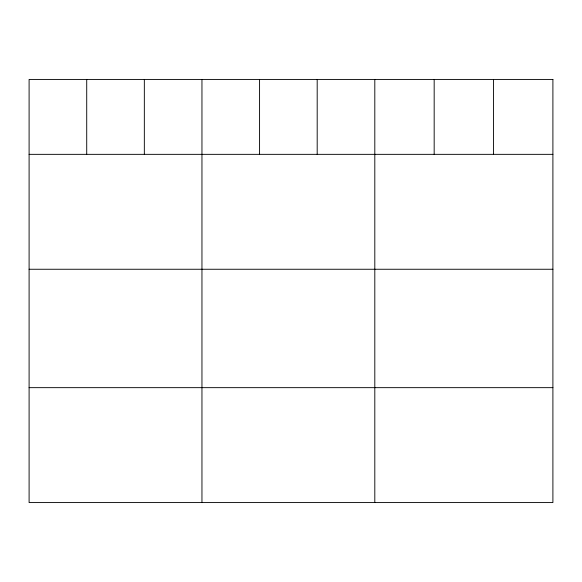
<?xml version="1.0" encoding="UTF-8"?>
<svg xmlns="http://www.w3.org/2000/svg" width="582" height="582" viewBox="0 0 582 582"><rect width="100%" height="100%" fill="white"/><g stroke="black" fill="none" stroke-linecap="round" stroke-linejoin="round"><path stroke-width="0.87" d="M29.1 154.346L552.9 154.346M29.1 269.255L552.9 269.255M29.1 387.656L552.9 387.656M493.536 79.428L493.536 154.346M434.172 79.428L434.172 154.346M374.808 79.428L374.808 502.572M317.19 79.428L317.19 154.346M259.572 79.428L259.572 154.346M201.954 79.428L201.954 502.572M144.336 79.428L144.336 154.346M86.718 79.428L86.718 154.346M552.9 79.428L29.1 79.428L29.1 502.572L552.9 502.572L552.9 79.428"/></g></svg>
